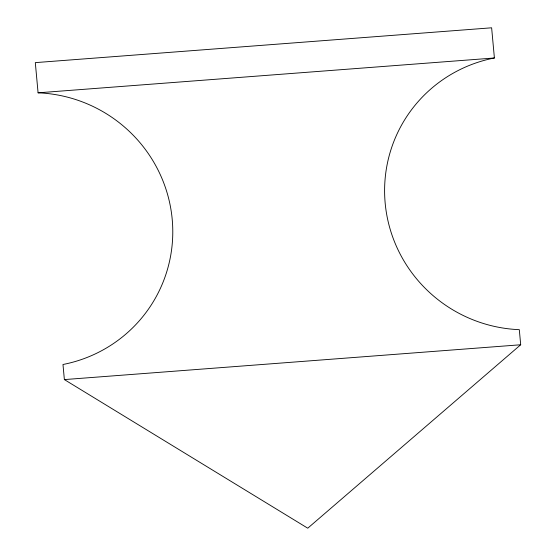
<?xml version="1.0" encoding="UTF-8"?>
<svg xmlns="http://www.w3.org/2000/svg" width="556" height="556" viewBox="0 0 556 556"><rect width="100%" height="100%" fill="white"/><g stroke="black" fill="none" stroke-linecap="round" stroke-linejoin="round"><path stroke-width="0.83" d="M520.694 344.762L307.753 528.2L64.371 379.588L62.981 364.493A138.937 136.658 28.7 0 0 172.214 219.37A138.937 136.658 28.7 0 0 38.079 92.817L35.306 62.626L491.629 27.8L494.402 57.984A138.937 136.658 28.7 0 0 385.169 203.114A138.937 136.658 28.7 0 0 519.304 329.666L520.694 344.762L64.371 379.588M38.079 92.817L494.402 57.984"/></g></svg>
